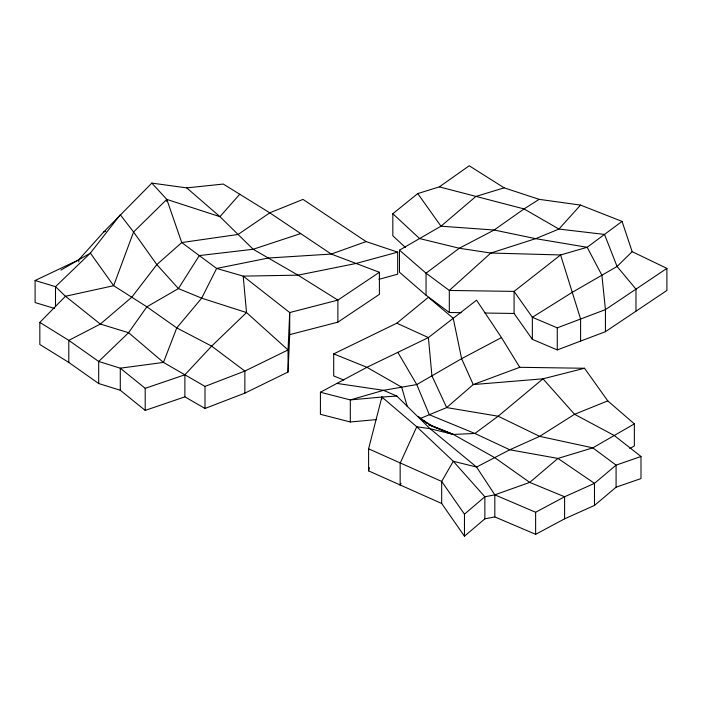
<?xml version="1.0" encoding="UTF-8"?>
<svg xmlns="http://www.w3.org/2000/svg" width="702" height="702" viewBox="0 0 702 702"><rect width="100%" height="100%" fill="white"/><g stroke="black" fill="none" stroke-linecap="round" stroke-linejoin="round"><path stroke-width="1.05" d="M244.866 393.129L244.866 371.06L211.644 346.13L176.764 327.904L146.858 306.809L113.645 285.705L65.47 296.262L39.83 322.411L39.83 344.48L68.796 362.434L98.692 383.538L120.288 390.251L145.2 410.389L184.889 396.858L205.002 408.467L244.866 393.129L288.048 372.025L289.707 334.626L289.707 312.557L243.199 276.123L216.628 268.445L181.739 242.559L166.795 199.403L151.843 183.099L103.677 232.002L78.756 259.819L60.934 270.086M494.831 516.918L484.863 518.839L464.461 536.223L441.672 503.492L368.594 470.884L368.594 448.824L381.879 397.034L396.832 396.077L430.045 428.685L476.561 467.041L494.831 494.849L494.831 516.918L535.626 534.319L564.592 518.839L594.489 505.414L616.084 487.188L640.996 478.562L640.996 456.493L614.25 435.494L574.561 414.294L542.997 378.817L473.236 384.573L446.656 407.581L420.551 418.348M368.594 470.884L369.401 467.716M401.044 483.301L400.149 485.275L400.149 463.206L416.76 426.763L430.045 428.685L453.299 434.433L494.691 457.625L529.712 482.388L564.592 496.77L594.489 483.345L616.084 465.128L640.996 456.493M239.742 194.243L219.945 216.664L166.795 199.403L133.573 232.002L113.645 285.705L90.382 253.106L120.288 214.742L133.573 232.002L156.827 264.61L178.422 288.583L201.676 298.174L246.525 312.557L288.048 349.965L288.048 372.025M622.051 221.393L587.17 247.288L560.591 254.958L514.083 291.4L514.083 313.469L532.353 339.356L557.274 349.912L605.44 331.686L666.9 290.452L666.9 268.383L632.16 251.658L622.051 221.393L580.528 205.089L558.932 229.063L535.679 238.654L490.83 253.045L449.306 290.444L449.306 312.504L461.179 312.68M39.83 322.411L68.796 340.373L98.692 361.469L120.288 368.181L145.2 388.32L184.889 374.798L211.644 346.13L246.525 312.557L243.199 276.123L298.017 275.158L356.081 263.461L397.674 252.141L397.674 274.21L378.957 279.299M632.16 251.658L617.067 266.47L572.218 292.357L532.353 317.295L532.353 339.356M464.461 536.223L464.461 514.162L484.863 496.77L494.831 494.849L529.712 482.388L557.95 458.415L592.83 447.858L634.354 423.885L607.774 400.868L584.52 368.269L519.743 367.304L473.236 384.573L461.609 358.678L453.238 318.287L428.387 297.297L396.832 323.192L333.704 353.878L333.704 375.947L343.778 380.019M405.423 247.473L392.83 235.784L392.83 213.724L417.743 193.585L439.338 186.872L469.234 165.777L504.115 187.829L539.145 199.342L580.528 205.089M289.707 334.626L337.881 322.157L379.405 294.349L379.405 272.279L337.881 300.096L289.707 312.557L288.048 349.965L244.866 371.06L205.002 386.407L163.469 362.425L128.589 332.704L100.351 324.07L65.47 296.262L55.502 286.67L35.1 280.502L35.1 302.562L54.484 308.424M666.9 268.383L605.44 309.617L557.274 327.843L532.353 317.295L514.083 291.4L449.306 290.444L426.053 273.183L399.473 250.166L440.996 226.193L475.886 196.463L504.115 187.829M539.145 199.342L524.052 208.924L494.155 230.028L459.275 248.245L426.053 273.183L426.053 295.244L449.306 312.504M35.1 280.502L78.756 259.819L90.382 253.106L55.502 286.67L55.502 306.634M629.782 448.596L634.354 445.954L634.354 423.885M376.439 419.594L350.316 421.981L320.419 414.303L320.419 392.242L366.927 367.304L428.387 337.583L476.561 300.175L501.474 337.583L519.743 367.304M494.831 494.849L535.626 512.258L564.592 496.77L564.592 518.839M501.474 337.583L461.609 358.678L416.76 384.573L383.538 390.321L350.316 399.912L320.419 392.242M607.774 400.868L574.561 414.294L539.68 436.354L509.775 449.78L476.561 467.041L453.299 461.284L416.76 426.763L381.879 397.034L350.316 399.912L350.316 421.981M103.677 232.002L105.73 231.274M397.674 252.141L366.119 241.593L331.239 254.063L268.339 258.029L216.628 268.445L201.676 298.174L176.764 327.904L163.469 362.425L120.288 368.181L120.288 390.251M300.693 233.573L253.168 249.271L199.289 255.581L178.422 288.583L146.858 306.809L128.589 332.704L98.692 361.469L98.692 383.538M584.52 368.269L542.997 378.817L498.148 416.216L474.894 433.476L453.299 434.433L447.077 432.564M151.843 183.099L186.723 187.89L223.271 184.056L269.779 212.829L331.239 254.063L379.405 272.279M484.933 313.031L514.083 313.469M336.89 383.415L383.538 390.321L396.832 396.077M439.338 186.872L524.052 208.924L558.932 229.063L604.501 234.424L617.067 266.47L635.977 289.127L635.977 311.197M438.61 428.983L453.299 434.433L432.335 425.921L422.99 420.287L427.035 423.227L418.216 416.339M428.746 424.64L453.299 434.433M333.704 353.878L366.927 367.304L401.667 387.179L407.318 406.625M428.746 424.684L437.627 428.624M396.832 323.192L428.387 337.583L431.932 375.807L446.656 407.581L498.148 416.216L539.68 436.354L592.83 447.858L616.084 465.128L616.084 487.188M368.594 448.824L441.672 481.423L464.461 514.162M366.119 241.593L303.001 199.403L269.779 212.829L238.075 234.459L181.739 242.559L156.827 264.61L131.774 297.227L100.351 324.07L68.796 340.373L68.796 362.434M426.053 295.244L399.473 272.227L399.473 250.166M186.723 187.89L219.945 216.664L253.168 249.271L298.017 275.158L337.881 300.096L337.881 322.157M392.83 213.724L419.577 238.557L459.275 248.245L490.83 253.045L560.591 254.958L580.598 319.024L580.598 341.084M417.743 193.585L440.996 226.193L494.155 230.028L535.679 238.654L587.17 247.288L601.895 275.228L605.44 309.617L605.44 331.686M397.85 352.351L416.76 384.573L429.326 414.733L474.894 433.476L509.775 449.78L557.95 458.415L594.489 483.345L594.489 505.414M557.274 327.843L557.274 349.912M535.626 512.258L535.626 534.319M484.863 518.839L484.863 496.77L453.299 461.284L441.672 481.423L441.672 503.492M381.879 397.034L381.879 399.14M205.002 386.407L205.002 408.467M184.889 374.798L184.889 396.858M166.795 199.403L166.795 201.5M145.2 388.32L145.2 410.389M78.756 259.819L78.756 261.916"/></g></svg>
